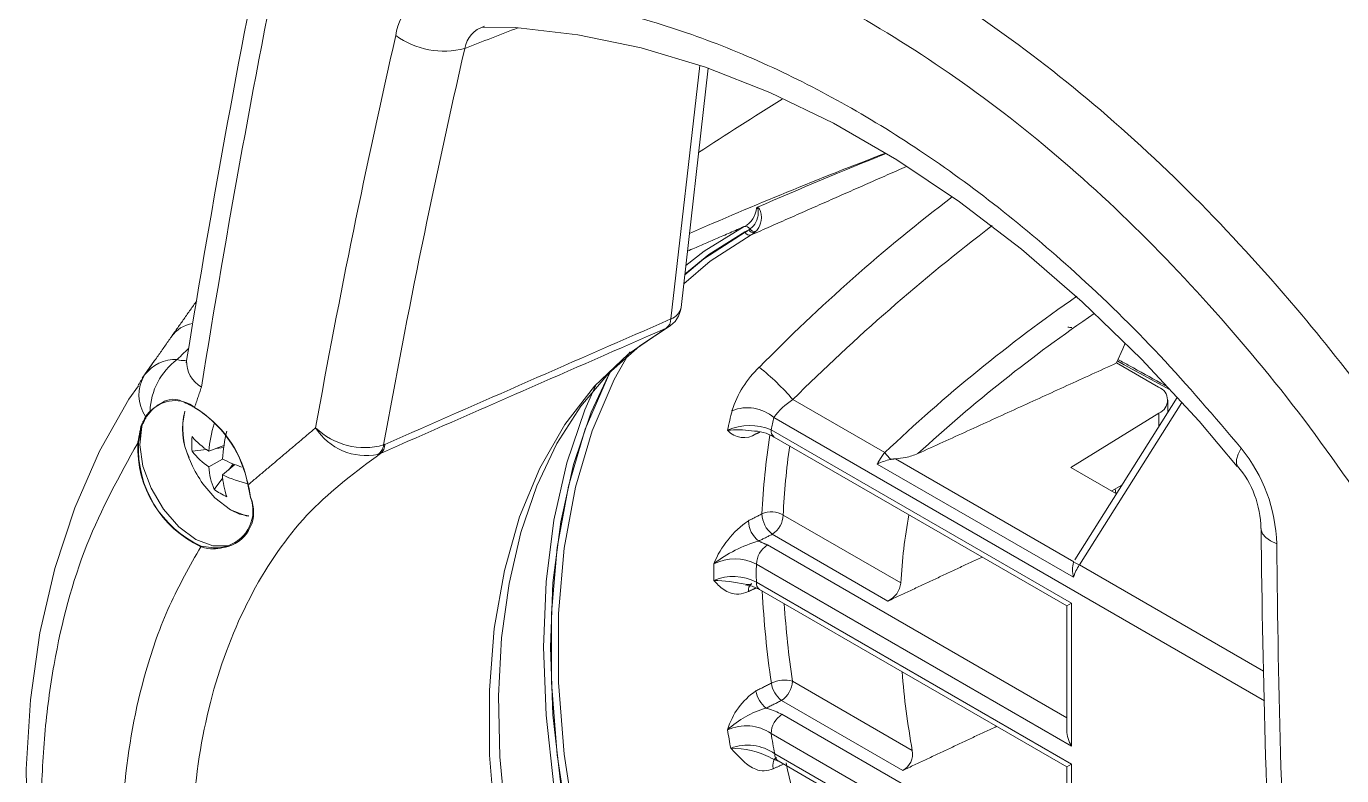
# Model space of a CAD drawing. Extents: x 8 to 113, y 2 to 87.
# Drawn here: x 10.737 to 13.24, y 5.451 to 6.877 of the extents above; entities that cross this region are included whole.
import ezdxf

# ---------------------------------------------------------------- set-up
doc = ezdxf.new("R2010")
doc.units = 0
doc.header["$MEASUREMENT"] = 0
doc.layers.add('OBJECT', color=7, linetype='CONTINUOUS')

msp = doc.modelspace()

# ---------------------------------------------------------------- linework, layer by layer
at = {"layer": 'OBJECT', "linetype": 'Continuous', "lineweight": 15}
for p, q in [((11.9638, 6.3199), (12.0185, 6.8025)), ((11.983, 6.3418), (12.0346, 6.7972)), ((12.1117, 6.4893), (12.1045, 6.4855)), ((11.9548, 6.3024), (11.9582, 6.3041)), ((10.981, 6.2406), (10.9575, 6.207)), ((12.8919, 6.1901), (12.812, 6.2362)), ((12.1958, 6.1664), (12.3706, 6.0655)), ((12.9272, 6.1704), (12.7323, 5.8617)), ((12.9361, 6.1608), (12.741, 5.8517)), ((12.9094, 6.1423), (12.9094, 6.1654)), ((11.0571, 6.1512), (11.057, 6.1514)), ((12.8926, 6.1407), (12.7251, 6.0372)), ((12.8926, 6.1156), (12.8926, 6.1407)), ((12.1542, 6.1089), (12.726, 5.7788)), ((13.0933, 5.5933), (12.1597, 6.1323)), ((12.1604, 6.0952), (12.7172, 5.7737)), ((11.0523, 6.0681), (11.0797, 6.0713)), ((11.113, 6.079), (11.0843, 6.0682)), ((11.0985, 6.0735), (11.1125, 6.0752)), ((11.0843, 6.0382), (11.1102, 6.0532)), ((11.1339, 6.0428), (11.1102, 6.0232)), ((11.122, 6.033), (11.1304, 6.0442)), ((12.7298, 5.8282), (12.3563, 6.0438)), ((12.3911, 6.0538), (12.7304, 5.8579)), ((12.8116, 5.9873), (12.7251, 6.0372)), ((11.0942, 5.9956), (11.1107, 6.0178)), ((11.1563, 6.0137), (11.1564, 6.0131)), ((12.8026, 5.9925), (12.8219, 6.0036)), ((12.8092, 5.9963), (12.8106, 5.9878)), ((11.1634, 5.9799), (11.1634, 5.9795)), ((12.1774, 5.9466), (12.4013, 5.8174)), ((12.3768, 5.783), (12.1566, 5.9101)), ((12.1472, 5.8898), (12.7172, 5.5607)), ((12.726, 5.5071), (12.1263, 5.8532)), ((12.741, 5.8517), (13.0917, 5.6493)), ((12.1263, 5.8188), (12.726, 5.4726)), ((12.1325, 5.8051), (12.7172, 5.4675)), ((12.726, 5.7788), (12.7172, 5.7737)), ((12.7172, 5.7737), (12.7172, 5.5366)), ((12.726, 5.7788), (12.726, 5.5071)), ((12.1949, 5.6303), (12.4231, 5.4986)), ((12.4048, 5.4606), (12.1741, 5.5938)), ((12.175, 5.5675), (12.7172, 5.2545)), ((12.726, 5.2009), (12.1542, 5.5309)), ((12.1614, 5.4923), (12.726, 5.1664)), ((12.1676, 5.4786), (12.7172, 5.1613)), ((12.726, 5.4726), (12.7172, 5.4675)), ((12.7172, 5.4675), (12.7172, 5.2304)), ((12.726, 5.4726), (12.726, 5.2009))]:
    msp.add_line(p, q, dxfattribs=at)
at = {"layer": 'OBJECT', "linetype": 'Continuous', "lineweight": 15, "flags": 128}
for points in [[(11.6052, 6.8754), (11.6678, 6.8745), (11.7865, 6.861), (11.9072, 6.8359), (12.0292, 6.7993), (12.1518, 6.7512), (12.2732, 6.6923), (12.3935, 6.6229), (12.5129, 6.5429), (12.6307, 6.4527), (12.7464, 6.3526), (12.8595, 6.2433), (12.9692, 6.1251), (13.0414, 6.0391)], [(11.99, 6.404), (12.0265, 6.4343), (12.105, 6.4848)], [(12.1045, 6.4855), (12.0359, 6.4425), (11.9902, 6.4053)], [(11.9921, 6.4217), (12.0267, 6.4489), (12.1034, 6.4958)], [(12.1164, 6.4798), (12.0383, 6.4297), (11.9881, 6.3865)], [(11.9634, 4.4112), (11.8904, 4.5435), (11.825, 4.6789), (11.7677, 4.8162), (11.7192, 4.9542), (11.6797, 5.0917), (11.6496, 5.2276), (11.6292, 5.3605), (11.6187, 5.4894), (11.6181, 5.6132), (11.6275, 5.7308), (11.6468, 5.8411), (11.6758, 5.9432), (11.7142, 6.0362), (11.7618, 6.1193), (11.8181, 6.1917), (11.8826, 6.2529), (11.9548, 6.3024)], [(11.9818, 4.43), (11.9561, 4.4745), (11.8899, 4.5999), (11.8306, 4.7277), (11.7784, 4.8568), (11.734, 4.9863), (11.6975, 5.115), (11.6693, 5.2419), (11.6495, 5.3662), (11.6382, 5.4867), (11.6355, 5.6025), (11.6414, 5.7128), (11.6556, 5.8167), (11.6781, 5.9134), (11.7085, 6.0022), (11.7467, 6.0826), (11.7922, 6.154), (11.8449, 6.2162), (11.9046, 6.2688), (11.9582, 6.3041)], [(12.812, 6.2362), (12.8235, 6.2633), (12.8283, 6.2739)], [(11.0419, 6.2411), (11.0419, 6.2409), (11.0408, 6.2365), (11.0411, 6.2369)], [(11.8852, 6.2576), (11.8556, 6.2047), (11.8136, 6.1072), (11.7818, 5.9998), (11.7604, 5.8834), (11.7497, 5.7591), (11.7497, 5.628), (11.7604, 5.4913), (11.7818, 5.3502), (11.8136, 5.206), (11.8556, 5.06), (11.9074, 4.9135), (11.9685, 4.7677), (12.0383, 4.6241), (12.1164, 4.4838)], [(12.814, 6.2396), (12.8261, 6.2329), (12.9138, 6.1848)], [(11.8493, 6.2225), (11.8122, 6.1427), (11.7783, 6.0426), (11.7539, 5.9341), (11.7391, 5.8179), (11.7342, 5.695), (11.7391, 5.5664), (11.7539, 5.4332), (11.7783, 5.2965), (11.8122, 5.1573), (11.8553, 5.0169), (11.9072, 4.8762), (11.9676, 4.7366), (12.0359, 4.5991), (12.1117, 4.4649)], [(12.105, 4.477), (12.0265, 4.6181), (11.9563, 4.7626), (11.8948, 4.9092), (11.8427, 5.0566), (11.8005, 5.2035), (11.7685, 5.3485), (11.747, 5.4904), (11.7362, 5.6279), (11.7362, 5.7598), (11.747, 5.8848), (11.7685, 6.0019), (11.8005, 6.11), (11.8427, 6.2081), (11.8508, 6.2235)], [(10.9503, 6.1928), (10.9322, 6.1673), (10.8762, 6.068), (10.829, 5.9602), (10.7911, 5.8449), (10.7629, 5.7228), (10.7447, 5.595), (10.7368, 5.4628), (10.739, 5.3267), (10.7511, 5.1862), (10.7731, 5.0422), (10.8047, 4.8958), (10.8459, 4.7478), (10.8961, 4.5994), (10.9524, 4.458)], [(12.1034, 4.4537), (12.0267, 4.5891), (11.9575, 4.7278), (11.8963, 4.8687), (11.8437, 5.0107), (11.8, 5.1525), (11.7656, 5.2931), (11.7409, 5.4311), (11.726, 5.5656), (11.721, 5.6955), (11.726, 5.8195), (11.7409, 5.9368), (11.7656, 6.0463), (11.8, 6.1472), (11.82, 6.1926)], [(10.9566, 6.1158), (10.9527, 6.0806), (10.9588, 6.0399), (10.9744, 5.9978), (10.998, 5.958), (11.0274, 5.9245), (11.0598, 5.9004), (11.092, 5.8879), (11.1211, 5.8884)], [(11.121, 5.8884), (11.092, 5.8879), (11.0597, 5.9004), (11.0274, 5.9244), (10.9981, 5.9579), (10.9745, 5.9976), (10.9588, 6.0397), (10.9527, 6.0803), (10.9565, 6.1155)], [(13.0492, 6.0739), (13.043, 6.0625), (13.0398, 6.0526), (13.0398, 6.0447), (13.0422, 6.0398)], [(11.0463, 6.0557), (11.0492, 6.0485), (11.051, 6.0444)], [(11.073, 6.0063), (11.0959, 5.9796), (11.1254, 5.9569)], [(11.1587, 6.0039), (11.1586, 6.0039), (11.1585, 6.004), (11.1585, 6.004), (11.1585, 6.0041), (11.1585, 6.0041), (11.1586, 6.0042), (11.1587, 6.0043), (11.1588, 6.0044)], [(11.1638, 5.9795), (11.1636, 5.9796), (11.1635, 5.9797), (11.1634, 5.9798), (11.1634, 5.9799), (11.1634, 5.9799)], [(11.1638, 5.9792), (11.1637, 5.9792), (11.1636, 5.9793), (11.1635, 5.9794), (11.1634, 5.9795), (11.1634, 5.9795)], [(11.1254, 5.9569), (11.155, 5.9455), (11.1601, 5.9448)], [(11.1266, 5.956), (11.1428, 5.9482), (11.1601, 5.945)], [(13.1167, 5.8916), (13.1049, 5.8974), (13.0958, 5.9039), (13.0898, 5.9111), (13.0871, 5.9186), (13.0869, 5.921)], [(12.1048, 5.8141), (12.1185, 5.8112), (12.1325, 5.805)], [(12.153, 5.4846), (12.1667, 5.4791), (12.1675, 5.4786)], [(12.1585, 5.4638), (12.1578, 5.4699), (12.1582, 5.4754), (12.1596, 5.48), (12.1619, 5.4833), (12.1645, 5.4851)]]:
    msp.add_lwpolyline(points, dxfattribs=at)
at = {"layer": 'OBJECT', "linetype": 'Continuous', "lineweight": 15}
for centre, radius, start, end in [((12.6148, 5.3662), 1.9787, 46.5716, 73.4337), ((32.9368, 2.7014), 22.1791, 168.44276, 170.81651), ((32.9058, 2.675), 22.1168, 168.47146, 170.85536), ((11.5397, 6.8471), 0.1004, 92.055, 172.8804), ((27.2682, 3.2355), 16.2377, 167.10384, 169.79358), ((11.5318, 6.9856), 0.1559, 233.9976, 284.697), ((11.6235, 6.8261), 0.0529, 106.1808, 170.4888), ((27.2815, 3.2253), 16.1195, 167.06035, 169.79896), ((15.3139, -1.0786), 8.2559, 110.87646, 113.67349), ((15.2657, -0.6288), 7.8183, 111.71469, 113.65669), ((14.5959, 3.8088), 3.4532, 127.3932, 135.5223), ((12.0815, 6.5356), 0.0455, 298.803, 354.0931), ((12.1303, 6.5285), 0.00434, 112.8039, 146.0262), ((12.1059, 6.4869), 0.00922, 26.5119, 106.114), ((12.1135, 6.4887), 0.0093, 204.6986, 288.0707), ((12.1205, 6.4944), 0.0102, 210.1041, 284.415), ((12.1229, 6.4969), 0.0105, 214.1962, 283.6915), ((14.9151, 3.4334), 3.8554, 127.3661, 134.8558), ((14.5184, 3.8017), 3.1205, 124.8297, 133.4924), ((11.9333, 6.3475), 0.05, 299.7859, 353.537), ((11.9545, 6.3474), 0.029, 288.7251, 348.9198), ((11.0639, 6.2498), 0.0626, 99.8318, 144.4141), ((11.9414, 6.3204), 0.0224, 306.4856, 358.8191), ((14.4527, 3.8679), 2.9828, 124.3555, 132.5979), ((94.2645, -182.1745), 205.6658, 113.591389, 113.756777), ((12.7252, 6.3299), 0.0262, 256.8343, 272.7764), ((11.0213, 6.1683), 0.0745, 88.0369, 142.7981), ((11.1009, 6.1397), 0.1287, 126.734, 177.8203), ((11.0983, 6.2388), 0.0564, 177.6388, 240.0278), ((11.0255, 6.175), 0.0742, 148.8682, 213.5556), ((12.2686, 6.0847), 0.1982, 133.5952, 162.1782), ((11.8079, 5.8293), 0.5139, 40.99, 50.9145), ((12.8821, 6.1653), 0.0267, 293.0925, 68.6101), ((11.0193, 6.1037), 0.0609, 50.7972, 138.7389), ((12.2605, 6.0617), 0.123, 121.6972, 145.0223), ((10.9647, 6.1346), 0.00117, 209.9348, 290.1158), ((10.9733, 6.145), 0.00116, 202.8771, 281.3284), ((11.161, 6.1105), 0.1267, 164.624, 205.5135), ((11.1704, 6.1109), 0.1358, 165.8071, 203.9457), ((10.9425, 5.9639), 0.2197, 13.0843, 58.5877), ((10.9478, 5.9674), 0.2139, 12.5836, 59.0696), ((13.128, 5.8879), 1.0792, 166.1995, 168.2337), ((12.1089, 6.0724), 0.0785, 49.682, 111.6683), ((10.9562, 6.117), 0.00132, 221.1769, 290.0612), ((11.3318, 6.048), 0.2484, 163.1046, 175.3403), ((11.3807, 6.2094), 0.1343, 226.0541, 285.5948), ((11.3836, 6.1736), 0.1138, 212.3365, 281.3797), ((12.1139, 6.011), 0.1059, 67.6048, 113.629), ((12.0906, 5.8969), 0.212, 82.8327, 95.1787), ((12.1685, 6.1071), 0.0144, 172.7596, 235.93), ((13.1607, 5.8863), 1.0308, 166.1943, 167.5287), ((11.1584, 6.076), 0.2096, 177.8935, 244.7213), ((11.1549, 6.0739), 0.2049, 177.2593, 245.3369), ((11.1916, 6.0821), 0.14, 174.2686, 185.7314), ((11.169, 6.1975), 0.1546, 221.0265, 236.7738), ((11.4224, 6.0323), 0.3129, 166.334, 176.1651), ((12.1025, 6.1355), 0.0415, 221.514, 303.7633), ((12.118, 6.0238), 0.083, 59.3075, 90.6866), ((13.4408, 5.8931), 1.305, 170.9269, 177.552), ((11.163, 6.1544), 0.1403, 217.9559, 235.8746), ((11.3895, 6.0842), 0.0277, 306.8606, 351.4412), ((11.3965, 6.0817), 0.0229, 309.4993, 358.5703), ((13.4786, 5.8901), 1.3024, 171.6977, 177.5122), ((12.5649, 6.2256), 0.2517, 219.5018, 223.4022), ((12.814, 5.8831), 0.3028, 1.6091, 39.0579), ((11.2523, 6.1352), 0.2208, 204.276, 215.7186), ((11.2243, 6.0483), 0.1404, 184.1283, 202.0453), ((11.2434, 6.323), 0.3009, 243.7243, 251.257), ((12.4067, 5.9399), 0.1154, 102.3719, 115.8753), ((12.9008, 5.9193), 0.1857, 0.638, 40.5185), ((11.2165, 6.2477), 0.2484, 244.6624, 256.8975), ((11.2646, 6.032), 0.1547, 183.2293, 198.9752), ((10.9668, 5.9566), 0.1983, 6.7637, 16.8264), ((10.9669, 5.9566), 0.1981, 6.8721, 16.6603), ((11.1759, 6.1093), 0.14, 234.2715, 245.7338), ((11.0978, 5.9549), 0.0705, 289.3038, 20.8166), ((11.1013, 5.9521), 0.0682, 286.9293, 23.4582), ((11.1639, 5.9799), 0.000499, 120.6365, 182.0237), ((12.2168, 5.7836), 0.1853, 124.732, 157.7383), ((12.1618, 5.9372), 0.0506, 181.4706, 232.2571), ((12.155, 5.9079), 0.0448, 59.9247, 113.7569), ((12.1876, 5.9502), 0.0506, 181.4564, 232.2575), ((12.1313, 5.9488), 0.0462, 303.2297, 357.3473), ((13.3948, 5.7646), 0.9949, 169.4279, 176.9595), ((35.5567, 6.1459), 22.4709, 180.57336, 182.78607), ((11.122, 5.8877), 0.00115, 139.1756, 224.5819), ((12.2005, 5.6536), 0.2534, 105.9597, 127.78), ((12.1725, 5.8511), 0.0462, 123.23, 177.3476), ((35.6042, 6.1032), 22.4885, 180.53898, 182.70237), ((12.0852, 5.7725), 0.0906, 63.0241, 116.1304), ((13.6119, 5.8381), 1.5667, 179.4233, 180.5767), ((13.6354, 5.836), 1.5092, 179.3461, 180.6539), ((12.7853, 5.8422), 0.0572, 165.0677, 194.1505), ((12.827, 5.7966), 0.1022, 147.3355, 161.9862), ((12.7112, 5.8031), 0.057, 58.5201, 70.7247), ((12.0821, 5.7361), 0.0938, 61.8974, 113.1452), ((12.0347, 5.4955), 0.327, 77.5845, 88.1348), ((12.1097, 5.8298), 0.0156, 258.448, 301.5431), ((12.126, 5.8038), 0.015, 125.4375, 190.2035), ((12.1406, 5.817), 0.0144, 172.7606, 235.929), ((12.3575, 5.8226), 0.0441, 295.9796, 353.1605), ((13.9738, 5.8946), 1.8386, 182.8805, 188.3769), ((14.0081, 5.8964), 1.8326, 183.7039, 188.3486), ((13.9212, 5.7694), 1.5224, 184.5533, 190.2464), ((12.2022, 5.4992), 0.1364, 124.2169, 163.4844), ((12.1765, 5.6198), 0.0516, 188.6716, 232.092), ((12.1795, 5.5765), 0.056, 74.0391, 116.1977), ((12.2058, 5.6345), 0.0516, 188.6702, 232.0924), ((12.1487, 5.6325), 0.0462, 303.2299, 357.347), ((12.1935, 5.4061), 0.1797, 105.7155, 132.7945), ((12.2004, 5.5288), 0.0462, 123.2303, 177.3476), ((12.1066, 5.4612), 0.0844, 55.6796, 114.6235), ((14.1431, 5.8861), 2.1008, 189.5403, 190.5131), ((12.776, 5.538), 0.0588, 181.3478, 211.753), ((12.1096, 5.4186), 0.0901, 54.9237, 110.7932), ((14.1762, 5.8874), 2.0532, 189.9968, 191.0924), ((12.0805, 5.3461), 0.1567, 62.4106, 91.0521), ((12.1757, 5.4905), 0.0144, 172.7815, 235.908), ((12.3881, 5.4921), 0.0356, 297.9437, 10.5342), ((14.5012, 5.991), 2.3752, 192.5518, 197.7705)]:
    msp.add_arc(centre, radius, start, end, dxfattribs=at)
for centre, major_axis, ratio, start_param, end_param in [((-17.6639, -7.3576), (41.2224, 18.0402), 0.041121, 0.761084, 0.764592), ((16.3125, 6.3428), (5.4469, 1.2998), 0.337357, 2.349249, 2.395085), ((11.9432, 5.5649), (10.7401, 4.7129), 0.058267, 1.543316, 1.594013)]:
    msp.add_ellipse(centre, major_axis=major_axis, ratio=ratio, start_param=start_param, end_param=end_param, dxfattribs=at)
for points, knots in [([(11.2581, 7.2099), (11.3253, 7.2217), (11.4598, 7.2453), (11.6739, 7.2394), (11.8934, 7.203), (12.1162, 7.1318), (12.3389, 7.0288), (12.558, 6.8953), (12.7702, 6.7323), (12.9735, 6.5437), (13.1533, 6.3453), (13.3108, 6.1458), (13.4001, 6.0137), (13.4448, 5.9476)], [0, 0, 0, 0, 0.094729, 0.189754, 0.284474, 0.379253, 0.474339, 0.569114, 0.662863, 0.756911, 0.850666, 0.925332, 1, 1, 1, 1]), ([(13.3448, 5.8774), (13.2904, 5.9577), (13.1815, 6.1186), (13.0012, 6.3369), (12.8107, 6.5349), (12.61, 6.7073), (12.4024, 6.8529), (12.1909, 6.9692), (11.9784, 7.054), (11.7677, 7.1081), (11.5726, 7.1295), (11.3941, 7.1255), (11.2882, 7.1053), (11.2352, 7.0952)], [0, 0, 0, 0, 0.094108, 0.188508, 0.282606, 0.376776, 0.471253, 0.56542, 0.658464, 0.751806, 0.844857, 0.922428, 1, 1, 1, 1]), ([(11.5361, 6.9474), (11.5843, 6.9454), (11.6807, 6.9414), (11.8307, 6.9142), (11.9837, 6.8708), (12.1374, 6.8102), (12.289, 6.7339), (12.4389, 6.6422), (12.5876, 6.5343), (12.7408, 6.4045), (12.8964, 6.253), (12.9981, 6.1338), (13.0492, 6.0739)], [0, 0, 0, 0, 0.095398, 0.190796, 0.288955, 0.387113, 0.482516, 0.577919, 0.676107, 0.774295, 0.886604, 1, 1, 1, 1]), ([(12.1142, 6.491), (12.1165, 6.4929), (12.1228, 6.4982), (12.1277, 6.5076), (12.1298, 6.5179), (12.1301, 6.5237), (12.1293, 6.5285), (12.1285, 6.5305), (12.1278, 6.531), (12.1276, 6.5311), (12.1273, 6.5312), (12.1271, 6.5311), (12.1269, 6.531), (12.1268, 6.531), (12.1267, 6.5309)], [0, 0, 0, 0, 0.214458, 0.602039, 0.702181, 0.864583, 0.942295, 0.97557, 0.983154, 0.986471, 0.990655, 0.99486, 0.995497, 1, 1, 1, 1]), ([(12.1286, 6.5325), (12.1288, 6.5324), (12.1298, 6.5321), (12.1318, 6.5301), (12.1344, 6.525), (12.1357, 6.5185), (12.136, 6.507), (12.1329, 6.4958), (12.1274, 6.4891), (12.1254, 6.4867)], [0, 0, 0, 0, 0.008118, 0.048442, 0.130029, 0.293207, 0.3933, 0.782546, 1, 1, 1, 1]), ([(11.0239, 6.2428), (11.0253, 6.2423), (11.0314, 6.2398), (11.0373, 6.2407), (11.0418, 6.2414)], [0, 0, 0, 0, 0.221639, 1, 1, 1, 1]), ([(12.8155, 6.2422), (12.8225, 6.2384), (12.8493, 6.2236), (12.8799, 6.2068), (12.9036, 6.1939), (12.9073, 6.1918)], [0, 0, 0, 0, 0.228843, 0.87705, 1, 1, 1, 1]), ([(10.9723, 6.1446), (10.9829, 6.1528), (11.0015, 6.1674), (11.0266, 6.1676), (11.0426, 6.159), (11.0551, 6.1524), (11.057, 6.1514)], [0, 0, 0, 0, 0.353797, 0.623722, 0.940059, 1, 1, 1, 1]), ([(10.9489, 6.0838), (10.9142, 6.0214), (10.8441, 5.8952), (10.7931, 5.7013), (10.7701, 5.5301), (10.7637, 5.3893), (10.7689, 5.2419), (10.791, 5.0479), (10.8417, 4.8032), (10.9129, 4.6087), (10.9489, 4.5103)], [0, 0, 0, 0, 0.158308, 0.320393, 0.4075, 0.494607, 0.584228, 0.67385, 0.834938, 1, 1, 1, 1]), ([(11.4111, 6.064), (11.365, 6.0298), (11.273, 5.9616), (11.1672, 5.8126), (11.0917, 5.6321), (11.0512, 5.4226), (11.0489, 5.1923), (11.0829, 4.9486), (11.1533, 4.6974), (11.2424, 4.48), (11.3338, 4.2999), (11.3911, 4.2052), (11.4197, 4.1578)], [0, 0, 0, 0, 0.106943, 0.213881, 0.324028, 0.434172, 0.543513, 0.652855, 0.761837, 0.870824, 0.935412, 1, 1, 1, 1]), ([(12.3563, 6.0438), (12.359, 6.0486), (12.3631, 6.0561), (12.3687, 6.0631), (12.3706, 6.0655)], [0, 0, 0, 0, 0.64669, 1, 1, 1, 1]), ([(12.4338, 6.0637), (12.4262, 6.0608), (12.413, 6.0557), (12.3976, 6.0543), (12.3911, 6.0538)], [0, 0, 0, 0, 0.575316, 1, 1, 1, 1]), ([(11.0689, 4.5566), (11.057, 4.588), (11.0111, 4.7095), (10.9526, 4.9214), (10.9143, 5.1835), (10.9168, 5.4299), (10.9531, 5.6257), (11.0066, 5.7768), (11.0481, 5.8499), (11.0689, 5.8865)], [0, 0, 0, 0, 0.062217, 0.241055, 0.419891, 0.59818, 0.776471, 0.888235, 1, 1, 1, 1]), ([(11.121, 5.8868), (11.1081, 5.884), (11.0903, 5.8801), (11.0734, 5.8851), (11.0689, 5.8865)], [0, 0, 0, 0, 0.729925, 1, 1, 1, 1]), ([(11.0694, 5.8877), (11.0822, 5.8854), (11.0996, 5.8821), (11.1165, 5.887), (11.121, 5.8884)], [0, 0, 0, 0, 0.730795, 1, 1, 1, 1]), ([(12.1112, 5.8011), (12.105, 5.799), (12.0925, 5.7947), (12.0717, 5.7984), (12.057, 5.8097), (12.0481, 5.8193), (12.0453, 5.8223), (12.0453, 5.8223)], [0, 0, 0, 0, 0.22155, 0.442879, 0.827985, 0.997202, 1, 1, 1, 1]), ([(12.1448, 5.5791), (12.1457, 5.5788), (12.1569, 5.5762), (12.1664, 5.5716), (12.175, 5.5675)], [0, 0, 0, 0, 0.081827, 1, 1, 1, 1]), ([(12.1585, 5.4638), (12.1528, 5.4619), (12.1413, 5.4583), (12.121, 5.4628), (12.1011, 5.4774), (12.0872, 5.4934), (12.0791, 5.5015), (12.0777, 5.5028), (12.0776, 5.5028)], [0, 0, 0, 0, 0.174612, 0.349138, 0.641913, 0.941153, 0.997521, 1, 1, 1, 1])]:
    msp.add_open_spline(points, degree=3, knots=knots, dxfattribs=at)
for points in [[(12.4123, 6.6103), (12.1164, 6.4798)], [(12.1034, 6.4958), (11.9951, 6.4489)], [(12.105, 6.4848), (12.1117, 6.4893)], [(12.1117, 6.4893), (12.1142, 6.491)], [(12.1231, 6.4845), (12.1164, 6.4798)], [(12.1254, 6.4867), (12.1231, 6.4845)], [(11.013, 6.2862), (11.0611, 6.3543)], [(10.962, 6.2134), (11.013, 6.2862)], [(11.0458, 6.2639), (11.0239, 6.2428)], [(12.4338, 6.0637), (12.812, 6.2362)], [(10.9498, 6.194), (10.962, 6.2134)], [(11.0701, 6.19), (11.057, 6.1514)], [(10.9552, 6.1161), (10.9637, 6.134)], [(10.9637, 6.134), (10.9723, 6.1446)], [(10.9736, 6.1439), (10.9651, 6.1335)], [(10.9489, 6.0838), (10.9551, 6.1159)], [(10.9565, 6.1155), (10.9503, 6.0837)], [(10.9552, 6.1161), (10.9551, 6.1159)], [(10.9565, 6.1155), (10.9566, 6.1158)], [(10.9651, 6.1335), (10.9566, 6.1158)], [(11.1587, 6.0039), (11.2875, 6.1127)], [(12.1328, 6.1044), (12.1255, 6.101)], [(11.4111, 6.064), (11.406, 6.0621)], [(11.4168, 6.0801), (11.4194, 6.0811)], [(12.382, 6.0527), (12.3911, 6.0538)], [(11.1567, 6.013), (11.1565, 6.0136)], [(11.1567, 6.013), (11.1587, 6.0039)], [(11.1587, 6.0039), (11.1638, 5.9795)], [(11.1636, 5.9803), (11.1588, 6.0044)], [(11.1638, 5.9792), (11.1638, 5.9795)], [(12.1112, 5.9359), (12.137, 5.9489)], [(12.1566, 5.9101), (12.1308, 5.8972)], [(11.1211, 5.8884), (11.121, 5.8884)], [(11.121, 5.8868), (11.1212, 5.8869)], [(12.1308, 5.8972), (12.1472, 5.8898)], [(12.3768, 5.783), (12.556, 5.8668)], [(12.7304, 5.8579), (12.73, 5.8569)], [(12.1258, 5.8079), (12.1112, 5.8011)], [(12.1255, 5.612), (12.1548, 5.6267)], [(12.1741, 5.5938), (12.1448, 5.5791)], [(12.4048, 5.4606), (12.5837, 5.5446)], [(12.1779, 5.4726), (12.1585, 5.4638)]]:
    msp.add_open_spline(points, degree=1, dxfattribs=at)

doc.saveas('drawing.dxf')
